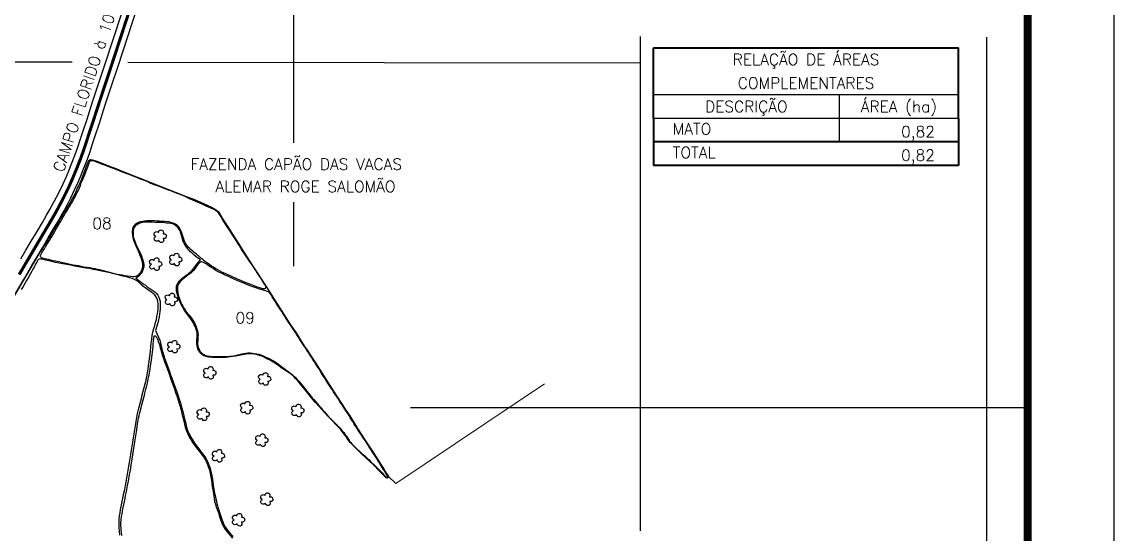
# Model space of a CAD drawing. Extents: x 750494 to 754694, y 7800303 to 7806243.
# Drawn here: x 752172 to 754694, y 7803708 to 7804890 of the extents above; entities that cross this region are included whole.
import ezdxf
from ezdxf.enums import TextEntityAlignment as Align

# ---------------------------------------------------------------- set-up
doc = ezdxf.new("R2010")
doc.units = 0
doc.header["$MEASUREMENT"] = 0
for name, pattern in [('CENTER2', [1.125, 0.75, -0.125, 0.125, -0.125]), ('CONTINUO', [0]), ('LIN0', [0])]:
    doc.linetypes.add(name, pattern=pattern)
doc.layers.add('0114000516', color=1, linetype='Continuous', lineweight=25)
doc.layers.add('TEXTO_DIVERSOS', color=7, linetype='Continuous', lineweight=5)
for name, color, linetype in [('0114000516007', 5, 'Continuous'), ('0114000516008', 5, 'Continuous'), ('0114000516009', 5, 'Continuous'), ('0114000516010', 5, 'Continuous'), ('MALHA', 8, 'Continuous'), ('MARGEM', 5, 'Continuous'), ('QUADRO_DE_AREAS_COMPLEMENTARES', 7, 'Continuous'), ('RODOVIA', 1, 'Continuous'), ('SIMBOLO ARVORE', 118, 'Continuous'), ('TEXTO CONFORNTANTES', 7, 'Continuous'), ('TEXTO_NUN_TAL', 7, 'Continuous')]:
    doc.layers.add(name, color=color, linetype=linetype)
doc.styles.add('Simplex', font='simplex.shx')

msp = doc.modelspace()

# ---------------------------------------------------------------- linework, layer by layer
at = {"layer": '0114000516'}
msp.add_lwpolyline([(751674.8, 7803443.7), (752211.8, 7804355), (752215.8, 7804361.2), (752218.4, 7804364.8), (752221.2, 7804369), (752224, 7804373.6), (752227, 7804378.3), (752230.1, 7804383.3), (752233.2, 7804388.4), (752236.3, 7804393.5), (752239.4, 7804398.8), (752242.6, 7804404.1), (752245.8, 7804409.4), (752249, 7804414.7), (752252.2, 7804420), (752255.2, 7804425.3), (752258.2, 7804430.3), (752261, 7804435.7), (752264, 7804440.8), (752267, 7804445.9), (752270.1, 7804451), (752273.4, 7804456.3), (752276.8, 7804461.6), (752280.1, 7804467.1), (752283.4, 7804472.7), (752286.5, 7804478.2), (752289.5, 7804483.8), (752292.4, 7804489.4), (752295.2, 7804495), (752297.9, 7804500.8), (752300.5, 7804506.7), (752302.9, 7804512), (752306, 7804518.4), (752308.8, 7804524.2), (752311.1, 7804530.3), (752313.2, 7804536.5), (752315.4, 7804542.6), (752319.5, 7804553.3), (752322.7, 7804561.8), (752325.2, 7804567.5), (752327.1, 7804570.4), (752329.5, 7804572.6), (752329.5, 7804572.6), (752330.8, 7804572.6), (752334.5, 7804571.5), (752342.5, 7804568.9), (752351, 7804566.2), (752368, 7804559.3), (752388.6, 7804551.3), (752407.5, 7804543.6), (752436.1, 7804532.1), (752452.5, 7804525.9), (752489.1, 7804511.5), (752528.3, 7804496), (752549.6, 7804488), (752570.1, 7804479.8), (752590.8, 7804471.1), (752609.6, 7804462.2), (752620.1, 7804456.5), (752625.4, 7804451.5), (752636.5, 7804432.9), (752648.8, 7804414.4), (752660.6, 7804396.3), (752672.3, 7804378.7), (752682.9, 7804360.7), (752705.1, 7804326.2), (752717.3, 7804307.7), (752743.6, 7804267.4), (752761.8, 7804238.2), (752772.2, 7804222.4), (752782.3, 7804206.2), (752793.6, 7804188.9), (752804.8, 7804172.1), (752814.6, 7804157.2), (752824.6, 7804141.2), (752830.5, 7804132.6), (752842, 7804114.8), (752851, 7804100.8), (752858.8, 7804088.7), (752878.7, 7804057.3), (752890, 7804039.9), (752918.4, 7803996.2), (752928.7, 7803980.7), (752946.7, 7803951.9), (752963.7, 7803925.4), (752982.3, 7803898), (752990.8, 7803884.9), (753000.6, 7803868.9), (753008.1, 7803857.1), (753010.6, 7803852.9), (753012.9, 7803849.1), (753017.7, 7803842.3), (753017.1, 7803838.1), (753014.6, 7803837.1), (753012.9, 7803837.9), (753004.9, 7803845.9), (753000.8, 7803849.9), (752997.6, 7803853.3), (752983.8, 7803867.8), (752966.7, 7803883.6), (752956, 7803893.4), (752942.2, 7803906.8), (752930.2, 7803918.4), (752926.8, 7803923.1), (752919.5, 7803934.4), (752916.2, 7803938.9), (752907.3, 7803950.3), (752877.3, 7803980.9), (752863.5, 7803996.7), (752849.9, 7804012), (752840.4, 7804022.3), (752834.8, 7804029.7), (752825.5, 7804040.9), (752811.8, 7804057.9), (752808, 7804062.3), (752803.9, 7804067.2), (752799.4, 7804071.5), (752794.2, 7804076.1), (752786.3, 7804081.5), (752780.5, 7804085.3), (752775.3, 7804088.6), (752769.9, 7804092.6), (752765, 7804096.3), (752758.4, 7804101), (752753.5, 7804104.2), (752748.4, 7804107.3), (752743.4, 7804109.9), (752738.9, 7804112), (752733.7, 7804114.8), (752728.3, 7804117.5), (752722.7, 7804119.8), (752717.2, 7804121.3), (752713.5, 7804122.3), (752702.7, 7804124.1), (752689.9, 7804123.4), (752665.2, 7804118.6), (752653.7, 7804116.8), (752642.6, 7804115.6), (752631.9, 7804115), (752622, 7804115.3), (752612, 7804115.5), (752603.2, 7804116.3), (752598.9, 7804117.1), (752594.6, 7804118.5), (752594.6, 7804118.5), (752592, 7804119.5), (752588.7, 7804121.4), (752586.5, 7804123.3), (752584.5, 7804125.3), (752582.2, 7804128), (752580.2, 7804131.4), (752578.4, 7804135.4), (752577.2, 7804139.2), (752576.3, 7804142.7), (752575.8, 7804146.5), (752575.7, 7804150), (752575.7, 7804153.7), (752575.9, 7804157.2), (752576.2, 7804161.2), (752576.6, 7804165), (752576.7, 7804168.4), (752576.5, 7804171.4), (752575.4, 7804176.6), (752574.4, 7804180.3), (752573.2, 7804183.7), (752571.7, 7804187.4), (752569.9, 7804190.9), (752567.1, 7804196.7), (752567.1, 7804196.7), (752563.6, 7804202.2), (752557.6, 7804211.2), (752547.2, 7804223.9), (752538.9, 7804239.1), (752533.1, 7804252.7), (752530.1, 7804263.1), (752529.1, 7804268.5), (752528.7, 7804272.9), (752528.7, 7804272.9), (752528.7, 7804276.7), (752529.1, 7804280.2), (752530.3, 7804283.8), (752531.7, 7804286.4), (752533.1, 7804289), (752535.2, 7804291.7), (752537.4, 7804294.2), (752540.4, 7804296.8), (752544.1, 7804299.8), (752544.1, 7804299.8), (752550.1, 7804304.8), (752555.6, 7804308.9), (752561.6, 7804313.9), (752565.8, 7804318.1), (752569.6, 7804322.1), (752575.6, 7804330.6), (752584.5, 7804340.7), (752574.2, 7804347.8), (752569.2, 7804351.8), (752563.9, 7804356.8), (752561.1, 7804359.6), (752550, 7804371.9), (752543.9, 7804383.2), (752540.2, 7804397), (752538.3, 7804404.7), (752536.9, 7804407.9), (752534.7, 7804412), (752532.4, 7804414.4), (752530, 7804417.2), (752527.5, 7804419.6), (752525.1, 7804421.5), (752521.9, 7804423.2), (752520.2, 7804423.6), (752514.8, 7804424.6), (752505.9, 7804425.7), (752500.7, 7804426.2), (752495.4, 7804426.8), (752490, 7804427), (752484.3, 7804427.1), (752478.5, 7804427.4), (752472.5, 7804427.7), (752466.6, 7804427.9), (752460.9, 7804428), (752455.5, 7804427.6), (752450.7, 7804426.9), (752446.5, 7804425.9), (752442.7, 7804424.6), (752439.2, 7804423), (752436, 7804420.9), (752433.3, 7804418.5), (752431.1, 7804415.5), (752429.8, 7804412.1), (752429, 7804408.2), (752428.9, 7804403.7), (752429, 7804394.1), (752434, 7804380.1), (752435.2, 7804376.9), (752436.9, 7804371.6), (752443.5, 7804360.3), (752447.8, 7804349.8), (752449.6, 7804344.8), (752451.2, 7804339.8), (752452.6, 7804334.7), (752453.3, 7804329.5), (752453.3, 7804324.4), (752449.1, 7804311), (752440.9, 7804302.6), (752434.6, 7804298.3), (752444.1, 7804291.3), (752451.6, 7804285.9), (752457.2, 7804282.1), (752461.4, 7804278.9), (752465.7, 7804275.9), (752469.8, 7804272.9), (752474, 7804270.1), (752478.4, 7804267), (752482.4, 7804263.2), (752485.6, 7804259), (752487.9, 7804254.7), (752489.7, 7804250.1), (752490.7, 7804245.3), (752491.2, 7804240.9), (752491.4, 7804236.7), (752491.4, 7804232.2), (752491.1, 7804227.2), (752490.6, 7804221.6), (752489.7, 7804215.6), (752488.6, 7804209.2), (752487.2, 7804202.5), (752485.5, 7804195.4), (752479.9, 7804178), (752490.6, 7804155.2), (752492.6, 7804145.8), (752494.2, 7804138.6), (752495.9, 7804131.5), (752498.6, 7804122.7), (752501.3, 7804114.2), (752504.8, 7804104.4), (752508.8, 7804094.1), (752512.5, 7804083.4), (752515.3, 7804075.5), (752518.1, 7804067.6), (752521.1, 7804059.7), (752525.3, 7804048.4), (752528.8, 7804038.3), (752532.7, 7804026.9), (752535.1, 7804019.1), (752537.9, 7804011), (752541.3, 7803999), (752544.4, 7803988), (752545.8, 7803980.8), (752547.4, 7803973.7), (752549.3, 7803966.1), (752551.2, 7803958.8), (752552.9, 7803952), (752555.2, 7803945.4), (752558, 7803939.1), (752561.5, 7803932.6), (752564.8, 7803927), (752570.3, 7803918.2), (752578, 7803907.6), (752584, 7803899.7), (752590.5, 7803891.5), (752592.4, 7803889.1), (752594.1, 7803886.9), (752595.7, 7803884.6), (752597.2, 7803882), (752598.8, 7803878.9), (752600.4, 7803875.8), (752601.8, 7803872.7), (752603, 7803869.6), (752604.2, 7803866.4), (752605.5, 7803862.9), (752606.7, 7803858.9), (752608.8, 7803850.4), (752610.3, 7803842.7), (752611.8, 7803834.7), (752613.8, 7803820.9), (752615.9, 7803806.8), (752618, 7803797), (752619.7, 7803789.9), (752621, 7803784), (752622.2, 7803779.1), (752623.4, 7803773.2), (752624.4, 7803770), (752626.5, 7803763.4), (752628.6, 7803756.6), (752630.8, 7803749.7), (752633.1, 7803742.7), (752635.4, 7803736.3), (752638.4, 7803729.4), (752640.5, 7803725.5), (752646.3, 7803717.6), (752652.7, 7803709.9), (752659.4, 7803702.5)], dxfattribs=at)
at = {"layer": '0114000516007'}
msp.add_lwpolyline([(752402.5, 7803704.7), (752401.1, 7803718), (752400.5, 7803730.9), (752401.3, 7803742.9), (752402.1, 7803748.8), (752403.1, 7803754.6), (752405.2, 7803766.1), (752407.4, 7803776.7), (752409.4, 7803786.8), (752411.3, 7803797.1), (752413.2, 7803806.8), (752414, 7803811.2), (752415.7, 7803820.2), (752417.7, 7803830.2), (752420.4, 7803845.3), (752422.2, 7803854.8), (752424.4, 7803867.7), (752425.5, 7803876.5), (752427.6, 7803890.7), (752429.3, 7803900.9), (752431, 7803911.4), (752432.6, 7803920.7), (752434.8, 7803934.6), (752436.1, 7803943.8), (752436.8, 7803948.4), (752438.1, 7803957), (752438.7, 7803961.5), (752440.4, 7803971), (752441.3, 7803975.9), (752442.4, 7803980.9), (752443.7, 7803985.9), (752446.4, 7803996.1), (752448.7, 7804006), (752450.9, 7804015.2), (752454.5, 7804028.7), (752455.8, 7804033.4), (752458.3, 7804042.7), (752459.4, 7804047.1), (752461.5, 7804056.1), (752462.6, 7804060.8), (752464.4, 7804070), (752465.3, 7804074.7), (752466.9, 7804083.8), (752467.6, 7804088.3), (752468.8, 7804096.7), (752470, 7804104.9), (752470.7, 7804109), (752471.9, 7804116.9), (752472.4, 7804120.7), (752473.5, 7804128.5), (752474.6, 7804140), (752475.1, 7804147), (752475.6, 7804153.3), (752475.9, 7804156.1), (752476.2, 7804158.6), (752476.6, 7804160.9), (752476.9, 7804162.9), (752477.1, 7804163.8), (752477.5, 7804165.2), (752478.2, 7804165.5), (752478.5, 7804165.6), (752479.6, 7804165.4), (752481, 7804164.8), (752482.2, 7804163.3), (752483.1, 7804161.5), (752484.2, 7804159), (752485.4, 7804156.1), (752486.7, 7804152.8), (752489.2, 7804145.4), (752491.3, 7804137.7), (752492.3, 7804133.7), (752494.6, 7804125.8), (752495.8, 7804121.7), (752498.8, 7804113), (752501.8, 7804104.4), (752504.8, 7804096.5), (752507.9, 7804088.5), (752510.7, 7804079.9), (752514.9, 7804068.2), (752518, 7804059.7), (752521, 7804051.3), (752523.8, 7804043.2), (752526.8, 7804035.2), (752529.4, 7804027.4), (752531.6, 7804019.7), (752534.4, 7804011.9), (752535.9, 7804007.4), (752537.1, 7804002.8), (752539.4, 7803993.9), (752541.3, 7803985.6), (752543.4, 7803977.9), (752545.4, 7803969.5), (752547.4, 7803961.7), (752548.3, 7803957.9), (752550.3, 7803950.3), (752551.7, 7803946.5), (752553.2, 7803942.8), (752554.6, 7803939.4), (752556.2, 7803935.9), (752558.2, 7803932.5), (752560.3, 7803928.9), (752562.3, 7803925.4), (752564.4, 7803922), (752566.6, 7803918.8), (752572.9, 7803909.9), (752575, 7803906.8), (752577.1, 7803904), (752579.2, 7803901.5), (752583.5, 7803896.3), (752588, 7803890.5), (752592.4, 7803884.3), (752594.8, 7803880.4), (752597, 7803876.2), (752598.8, 7803872.4), (752600.3, 7803868.9), (752601.5, 7803865.4), (752602.8, 7803861.9), (752603.9, 7803858.3), (752604.9, 7803854.9), (752605.8, 7803851.5), (752606.6, 7803848), (752607.3, 7803844.3), (752609.4, 7803832.8), (752610.5, 7803825), (752611.4, 7803817.7), (752612.4, 7803810.3), (752614, 7803800.7), (752615.7, 7803791.1), (752616.9, 7803784.2), (752618.5, 7803777.4), (752620.7, 7803770.4), (752623.4, 7803763.5), (752625.7, 7803756.9), (752626.7, 7803754), (752627.6, 7803751.4), (752628.3, 7803749), (752629.1, 7803746.3), (752631.4, 7803739.3), (752634.1, 7803731.8), (752635.7, 7803728.1), (752637.7, 7803724.6), (752639.8, 7803721.3), (752642, 7803718.2), (752649.6, 7803709), (752658.4, 7803699.1)], dxfattribs=at)
at = {"layer": '0114000516008'}
msp.add_lwpolyline([(752582.6, 7804347.4), (752580.3, 7804349.2), (752578, 7804351.1), (752575.4, 7804353.1), (752572.6, 7804355.4), (752569.5, 7804358), (752566.2, 7804360.7), (752562.7, 7804363.6), (752559.2, 7804366.9), (752556, 7804370.3), (752553.1, 7804374), (752550.5, 7804377.8), (752548.2, 7804381.9), (752546.5, 7804386.2), (752544.9, 7804390.7), (752543.4, 7804395.4), (752541.8, 7804400.3), (752540.1, 7804405.2), (752538.1, 7804409.9), (752535.6, 7804414.4), (752532.7, 7804418.3), (752529.2, 7804421.5), (752525.2, 7804423.9), (752520.8, 7804425.8), (752516, 7804427.2), (752511, 7804428.2), (752505.9, 7804428.8), (752500.7, 7804429.2), (752495.3, 7804429.5), (752489.6, 7804429.9), (752483.8, 7804430.2), (752478, 7804430.5), (752472.2, 7804430.7), (752466.3, 7804430.7), (752460.6, 7804430.7), (752455.2, 7804430.4), (752450.1, 7804429.7), (752445.3, 7804428.6), (752440.8, 7804427), (752436.8, 7804424.9), (752433.2, 7804422.3), (752430.3, 7804419.2), (752428.2, 7804415.7), (752426.9, 7804411.8), (752426.3, 7804407.4), (752426.3, 7804402.8), (752426.9, 7804397.7), (752427.9, 7804392.6), (752429.4, 7804387.3), (752431.3, 7804382), (752433.4, 7804376.8), (752435.5, 7804371.6), (752437.8, 7804366.6), (752440, 7804361.5), (752442.3, 7804356.2), (752444.4, 7804351), (752446.1, 7804346), (752447.6, 7804341.7), (752448.7, 7804337.9), (752449.4, 7804334.4), (752449.9, 7804331.1), (752450.1, 7804328), (752450, 7804325), (752449.6, 7804322), (752448.9, 7804319.1), (752448, 7804316.3), (752446.7, 7804313.7), (752445.3, 7804311.4), (752443.6, 7804309), (752441.7, 7804306.7), (752439.4, 7804304.8), (752436.8, 7804303.2), (752433.9, 7804302.2), (752430.7, 7804301.7), (752426.8, 7804301.8), (752421.6, 7804302.3), (752415.7, 7804303.2), (752409.8, 7804304.2), (752403.9, 7804305.2), (752397.8, 7804306.1), (752391.5, 7804307.3), (752385.5, 7804308.6), (752380.1, 7804310.1), (752374.7, 7804311.6), (752369, 7804313.2), (752362.9, 7804314.8), (752357, 7804316.3), (752351.6, 7804317.6), (752346.6, 7804318.9), (752341.2, 7804320), (752335.2, 7804321.2), (752328.5, 7804322.2), (752321.7, 7804323.2), (752315.1, 7804324.2), (752308.7, 7804325.5), (752302.3, 7804326.7), (752296.1, 7804327.7), (752289.9, 7804328.8), (752283.6, 7804330.2), (752277, 7804331.5), (752270.2, 7804333), (752263.3, 7804334.4), (752256.6, 7804335.9), (752250, 7804337.5), (752243.8, 7804338.8), (752238.4, 7804340.1), (752233.5, 7804341.3), (752229.2, 7804342.1), (752225.8, 7804342.8), (752222.5, 7804343.6), (752219.5, 7804344.4), (752217, 7804345.4), (752215.5, 7804346.8), (752214.7, 7804348.3), (752214.5, 7804349.8), (752214.8, 7804351.3), (752215.4, 7804352.8), (752216.1, 7804354.3), (752217, 7804355.7), (752217.9, 7804357.3), (752219.3, 7804359.4), (752221.1, 7804362.4), (752223.6, 7804366.5), (752226.3, 7804371.1), (752229.3, 7804375.9), (752232.2, 7804380.8), (752235.2, 7804385.7), (752238.3, 7804390.7), (752241.4, 7804395.7), (752244.5, 7804400.9), (752247.5, 7804406.1), (752250.4, 7804411.2), (752253.2, 7804416), (752256, 7804420.7), (752258.6, 7804425.1), (752261.3, 7804429.5), (752263.9, 7804433.8), (752266.6, 7804438.3), (752269.2, 7804442.9), (752271.9, 7804447.4), (752274.7, 7804452.1), (752277.6, 7804456.9), (752280.5, 7804461.7), (752283.4, 7804466.5), (752286.3, 7804471.6), (752289.2, 7804476.6), (752292, 7804481.7), (752294.6, 7804486.6), (752297.2, 7804491.5), (752299.7, 7804496.6), (752302.1, 7804501.9), (752304.5, 7804507.3), (752306.8, 7804512.7), (752309, 7804518.2), (752311.3, 7804523.5), (752313.4, 7804528.8), (752315.5, 7804534.1), (752317.7, 7804539.2), (752319.6, 7804543.9), (752321.2, 7804548.1), (752322.7, 7804551.9), (752324.1, 7804555.8), (752325.7, 7804559.9), (752327, 7804563.8), (752328.2, 7804566.7), (752329.2, 7804568.4), (752330.4, 7804569.4), (752331.7, 7804570), (752333.1, 7804570.3), (752334.4, 7804570.1), (752336.2, 7804569.8), (752338.2, 7804569.1), (752340.4, 7804568.3), (752343.6, 7804567.1), (752347.6, 7804565.6), (752352.1, 7804563.8), (752357.1, 7804561.9), (752362.5, 7804559.9), (752368.1, 7804557.8), (752374.1, 7804555.5), (752380.1, 7804553), (752386.4, 7804550.6), (752392.8, 7804548.2), (752399.1, 7804545.8), (752405.4, 7804543.4), (752411.9, 7804541), (752418.6, 7804538.5), (752425.5, 7804535.8), (752432.5, 7804533.1), (752439.5, 7804530.2), (752446.7, 7804527.3), (752454, 7804524.3), (752461.5, 7804521.3), (752469.1, 7804518.1), (752476.8, 7804515), (752484.5, 7804512.1), (752492.2, 7804509.2), (752499.9, 7804506.5), (752507.4, 7804503.5), (752514.9, 7804500.6), (752522.2, 7804497.6), (752529.4, 7804494.8), (752536.6, 7804492.1), (752543.9, 7804489.2), (752551.2, 7804486), (752558.4, 7804482.7), (752565.6, 7804479.5), (752572.5, 7804476.5), (752579.3, 7804473.5), (752585.8, 7804470.7), (752592.1, 7804467.9), (752598.3, 7804465), (752604.2, 7804462.4), (752609.1, 7804460.2), (752613, 7804458.5), (752616.4, 7804456.7), (752619.2, 7804454.8), (752621.7, 7804452.8), (752623.9, 7804450.7), (752626.1, 7804447.9), (752628.2, 7804444.6), (752630.8, 7804440.1), (752633.9, 7804434.9), (752637.5, 7804429.2), (752641.4, 7804423.3), (752645.3, 7804417.3), (752649.3, 7804411), (752653.4, 7804404.6), (752657.6, 7804398.3), (752661.8, 7804392), (752665.9, 7804385.7), (752669.7, 7804379.7), (752673.1, 7804374), (752676.4, 7804368.4), (752680, 7804362.6), (752684, 7804356.4), (752688, 7804350.3), (752691.9, 7804344.6), (752696, 7804338.7), (752700.2, 7804332.7), (752704.2, 7804326.7), (752708, 7804321), (752711.6, 7804315.6), (752715, 7804310.5), (752718.4, 7804305.2), (752721.8, 7804300), (752724.7, 7804295.7), (752726.9, 7804292.2), (752729, 7804288.6), (752731.3, 7804285.1), (752733.2, 7804282.1), (752734.3, 7804279.9), (752734.7, 7804277.9), (752734.4, 7804276.3), (752733.7, 7804275.1), (752732.3, 7804274.2), (752731, 7804273.8), (752729.6, 7804273.8), (752727.8, 7804274.2), (752725.8, 7804274.8), (752723.2, 7804275.6), (752719, 7804277), (752713.7, 7804278.8), (752708, 7804280.9), (752702, 7804283.1), (752695.7, 7804285.5), (752689.6, 7804288), (752683.4, 7804290.5), (752677.3, 7804293.1), (752671.2, 7804295.8), (752665.2, 7804298.4), (752659.2, 7804301.1), (752653.2, 7804303.8), (752647.1, 7804306.5), (752641.1, 7804309.2), (752635.3, 7804312), (752629.6, 7804315), (752624.1, 7804317.9), (752619, 7804320.7), (752614.3, 7804323.6), (752609.6, 7804326.6), (752605, 7804329.9), (752600.3, 7804333.2), (752596.1, 7804336.3), (752592.7, 7804338.8), (752590, 7804340.8), (752587.6, 7804342.9), (752585.6, 7804344.7), (752584.6, 7804345.8), (752584.4, 7804346.1), (752584.1, 7804346.4)], close=True, dxfattribs=at)
at = {"layer": '0114000516009'}
msp.add_lwpolyline([(753014.5, 7803838.9), (753016.4, 7803839.3), (753016.6, 7803840.1), (753016.5, 7803841.3), (753016.1, 7803842.8), (753015.2, 7803844.5), (753013.6, 7803846.6), (753011.5, 7803849.4), (753009.7, 7803852.3), (753007.9, 7803855.2), (753006, 7803858.2), (753003.9, 7803861.5), (753001.7, 7803864.9), (752999.6, 7803868.4), (752997.6, 7803871.7), (752995.7, 7803874.8), (752993.8, 7803877.9), (752991.8, 7803881.1), (752989.7, 7803884.5), (752987.6, 7803887.9), (752985.3, 7803891.5), (752982.9, 7803895.2), (752980.6, 7803898.8), (752978.2, 7803902.4), (752975.9, 7803905.9), (752973.7, 7803909.3), (752971.6, 7803912.5), (752969.5, 7803915.7), (752967.3, 7803919.2), (752964.9, 7803923), (752962.5, 7803926.8), (752960.1, 7803930.6), (752957.6, 7803934.2), (752955.1, 7803937.6), (752952.8, 7803940.9), (752950.3, 7803944.3), (752948, 7803948), (752945.7, 7803951.6), (752943.3, 7803955.3), (752940.8, 7803959.2), (752938.2, 7803963.4), (752935.6, 7803967.8), (752932.9, 7803972.2), (752930.1, 7803976.7), (752927.2, 7803981.4), (752924.1, 7803986.1), (752921, 7803990.9), (752917.7, 7803995.8), (752914.4, 7804000.9), (752911, 7804006.1), (752907.7, 7804011.3), (752904.4, 7804016.4), (752901.2, 7804021.5), (752898, 7804026.5), (752894.7, 7804031.5), (752891.4, 7804036.5), (752888, 7804041.4), (752884.7, 7804046.3), (752881.4, 7804051.4), (752878, 7804056.7), (752874.6, 7804062.2), (752871, 7804067.8), (752867.4, 7804073.4), (752863.9, 7804079), (752860.4, 7804084.6), (752857.1, 7804089.9), (752853.9, 7804095.2), (752850.6, 7804100.3), (752847.3, 7804105.6), (752843.9, 7804111.1), (752840.4, 7804116.4), (752836.8, 7804121.7), (752833.3, 7804127.2), (752829.8, 7804132.5), (752826.3, 7804137.9), (752822.8, 7804143.1), (752819.6, 7804148), (752816.6, 7804152.7), (752813.5, 7804157.4), (752810.2, 7804162.4), (752806.9, 7804167.6), (752803.6, 7804172.9), (752800.2, 7804177.9), (752797.1, 7804182.7), (752794.1, 7804187.4), (752790.9, 7804192), (752787.7, 7804196.8), (752784.6, 7804201.6), (752781.3, 7804206.5), (752778.2, 7804211.4), (752775.1, 7804216.4), (752771.9, 7804221.5), (752768.5, 7804226.7), (752765.2, 7804231.7), (752762.1, 7804236.4), (752759.1, 7804241.1), (752755.9, 7804246.1), (752752.8, 7804251.2), (752749.7, 7804255.9), (752747, 7804260), (752744.8, 7804263.2), (752742.7, 7804265.5), (752740.5, 7804267), (752738.1, 7804268.1), (752735.1, 7804269.2), (752731.2, 7804270.3), (752726.5, 7804271.7), (752720.6, 7804273.4), (752714, 7804275.5), (752707.1, 7804277.8), (752700.1, 7804280.5), (752692.9, 7804283.3), (752685.5, 7804286.4), (752678.1, 7804289.5), (752670.7, 7804292.6), (752663.5, 7804295.7), (752656.3, 7804298.7), (752648.8, 7804302.1), (752641.3, 7804305.5), (752634, 7804309.1), (752626.9, 7804312.8), (752619.9, 7804316.6), (752613.1, 7804320.6), (752606.7, 7804324.6), (752601.2, 7804328.4), (752596.9, 7804331.3), (752593.7, 7804333.3), (752591.2, 7804334.8), (752589.1, 7804335.6), (752587.1, 7804336.1), (752585, 7804336), (752583.7, 7804334.9), (752582, 7804333.8), (752580.1, 7804332.3), (752578, 7804330.1), (752575.9, 7804327.2), (752573.7, 7804323.8), (752571.3, 7804320.2), (752568.4, 7804316.6), (752565, 7804313.4), (752561.5, 7804310.4), (752558, 7804307.6), (752554.4, 7804304.7), (752550.5, 7804301.7), (752546.5, 7804298.6), (752542.7, 7804295.5), (752539.3, 7804292.5), (752536.3, 7804289.4), (752534, 7804286.2), (752532.4, 7804283.2), (752531.4, 7804280.2), (752530.8, 7804277), (752530.7, 7804273.6), (752531, 7804270.3), (752531.5, 7804267.1), (752532.1, 7804264), (752532.6, 7804261), (752533.3, 7804257.9), (752534.2, 7804254.5), (752535.4, 7804250.8), (752537.1, 7804246.8), (752539.1, 7804242.5), (752541.2, 7804238.1), (752543.4, 7804233.7), (752545.8, 7804229.4), (752548.5, 7804225.2), (752551.4, 7804221.2), (752554.5, 7804217.4), (752557.6, 7804213.7), (752560.5, 7804209.9), (752563.4, 7804206), (752566.2, 7804202), (752568.7, 7804198.1), (752570.3, 7804195.2), (752571.6, 7804192.8), (752572.9, 7804190), (752574.1, 7804186.7), (752575.3, 7804183.4), (752576.5, 7804180.3), (752577.4, 7804177.1), (752578, 7804173.9), (752578.4, 7804170.6), (752578.5, 7804167.3), (752578.4, 7804163.8), (752578.1, 7804160.2), (752577.8, 7804156.7), (752577.7, 7804153.2), (752577.6, 7804149.7), (752577.6, 7804146.1), (752578, 7804142.6), (752578.9, 7804139.4), (752580.1, 7804136.2), (752581.7, 7804132.8), (752583.7, 7804129.7), (752585.8, 7804127.1), (752588.1, 7804124.8), (752590.7, 7804122.9), (752593.6, 7804121.4), (752596.6, 7804120.3), (752599.4, 7804119.5), (752602.5, 7804118.8), (752605.8, 7804118.3), (752609.4, 7804118), (752613.5, 7804117.8), (752618.3, 7804117.8), (752623.9, 7804117.7), (752629.8, 7804117.7), (752635.2, 7804117.8), (752639.9, 7804117.7), (752644.1, 7804117.9), (752648, 7804118.1), (752651.8, 7804118.5), (752656, 7804119), (752660.5, 7804119.7), (752665.3, 7804120.5), (752670.2, 7804121.5), (752675.2, 7804122.7), (752680, 7804123.9), (752684.6, 7804124.9), (752689, 7804125.6), (752693.7, 7804126), (752698.8, 7804126), (752703.9, 7804125.7), (752709.1, 7804125.1), (752714, 7804124.3), (752718.9, 7804123.1), (752723.7, 7804121.5), (752728.7, 7804119.6), (752733.9, 7804117.4), (752739.1, 7804115.1), (752744.3, 7804112.5), (752749.4, 7804109.7), (752754.2, 7804106.8), (752758.8, 7804103.8), (752763.3, 7804100.6), (752767.8, 7804097.3), (752772.1, 7804093.9), (752776.4, 7804090.6), (752780.9, 7804087.3), (752785.5, 7804083.9), (752790.1, 7804080.5), (752794.8, 7804076.9), (752799.3, 7804073.2), (752803.6, 7804069.1), (752807.7, 7804064.9), (752811.5, 7804060.6), (752814.8, 7804056.3), (752818, 7804052.4), (752821.2, 7804048.7), (752824.3, 7804045.1), (752827.1, 7804041.3), (752830.1, 7804037.6), (752833.1, 7804033.9), (752835.8, 7804030.3), (752838.8, 7804026.6), (752842.3, 7804022.5), (752846.1, 7804018.3), (752849.9, 7804013.7), (752853.8, 7804009.2), (752857.8, 7804004.6), (752862.1, 7804000), (752866.2, 7803995.2), (752870.4, 7803990.4), (752874.4, 7803985.7), (752878.3, 7803981.2), (752881.9, 7803977.3), (752885.4, 7803973.8), (752888.9, 7803970.3), (752892.1, 7803967.1), (752895.2, 7803963.9), (752898.2, 7803960.9), (752901.1, 7803957.9), (752904.2, 7803954.9), (752906.7, 7803952.2), (752908.8, 7803949.8), (752910.9, 7803947.4), (752912.9, 7803945), (752915.1, 7803942.2), (752917.2, 7803939.5), (752919.3, 7803936.6), (752921.2, 7803933.8), (752923.3, 7803930.9), (752925.3, 7803927.9), (752927.2, 7803924.9), (752929.1, 7803922.1), (752931, 7803919.3), (752933.4, 7803916.5), (752936, 7803914), (752938.8, 7803911.4), (752941.7, 7803908.6), (752944.8, 7803905.8), (752947.7, 7803902.9), (752950.6, 7803900), (752953.8, 7803897.1), (752957, 7803894.1), (752960.2, 7803891.3), (752963.4, 7803888.4), (752966.8, 7803885.4), (752970.1, 7803882.3), (752973.3, 7803879.2), (752976.7, 7803876), (752980.2, 7803872.7), (752983.8, 7803869.4), (752987.3, 7803865.9), (752990.8, 7803862.5), (752994.1, 7803859.1), (752997.2, 7803855.9), (753000.3, 7803852.6), (753003.4, 7803849.2), (753006.6, 7803846), (753009.7, 7803842.9), (753012.1, 7803840.8), (753013.6, 7803839.6)], close=True, dxfattribs=at)
at = {"layer": '0114000516010', "flags": 128}
msp.add_lwpolyline([(752398, 7803705.7), (752397.2, 7803714.6), (752396.6, 7803722.4), (752396.2, 7803729.6), (752396.1, 7803736.5), (752396.5, 7803743.2), (752397.3, 7803750.1), (752398.5, 7803757.2), (752399.8, 7803764.6), (752401.2, 7803772.1), (752402.7, 7803779.7), (752404.3, 7803787.1), (752405.9, 7803794.7), (752407.5, 7803802.9), (752409.1, 7803811.4), (752410.8, 7803820), (752412.4, 7803828.6), (752414.1, 7803837.4), (752415.7, 7803846.4), (752417.2, 7803855.5), (752418.7, 7803864.6), (752420.2, 7803873.7), (752421.7, 7803882.8), (752423.1, 7803892.1), (752424.5, 7803901.5), (752426.1, 7803910.9), (752427.6, 7803920.4), (752429.2, 7803929.9), (752430.7, 7803939.3), (752432.3, 7803948.8), (752433.8, 7803958.3), (752435.4, 7803967.8), (752437.2, 7803977.1), (752439, 7803986.5), (752441.1, 7803995.6), (752443.3, 7804004.4), (752445.6, 7804012.9), (752447.7, 7804021.3), (752449.7, 7804029.7), (752451.9, 7804038.1), (752454.2, 7804046.5), (752456.5, 7804054.9), (752458.5, 7804063.2), (752460.2, 7804071.7), (752461.7, 7804080), (752463.2, 7804088.4), (752464.5, 7804096.9), (752465.7, 7804105.4), (752466.7, 7804114), (752467.7, 7804122.6), (752468.7, 7804131.3), (752469.6, 7804140), (752470.6, 7804148.8), (752471.6, 7804157.7), (752472.9, 7804166.2), (752474.5, 7804174.4), (752476.5, 7804182.2), (752478.6, 7804189.6), (752480.6, 7804196.7), (752482.3, 7804203.6), (752483.7, 7804210.2), (752484.8, 7804216.4), (752485.6, 7804222.3), (752486.1, 7804227.6), (752486.4, 7804232.4), (752486.4, 7804236.6), (752486.2, 7804240.5), (752485.7, 7804244.5), (752484.9, 7804248.7), (752483.4, 7804252.6), (752481.4, 7804256.3), (752478.7, 7804259.9), (752475.2, 7804263.2), (752471.2, 7804266), (752466.9, 7804268.8), (752462.7, 7804271.8), (752458.4, 7804274.9), (752454.1, 7804278.2), (752449.8, 7804281.8), (752445.7, 7804285.5), (752441.7, 7804289.3), (752437.1, 7804292.7), (752431.7, 7804295.5), (752426.3, 7804297.6), (752421, 7804299.3), (752415.8, 7804300.8), (752410.4, 7804302.1), (752404.8, 7804303.4), (752399.1, 7804304.8), (752393.2, 7804306.1), (752387.1, 7804307.6), (752381.1, 7804309.1), (752374.8, 7804310.6), (752367.9, 7804312.4), (752360.4, 7804314), (752352.8, 7804315.6), (752345.2, 7804317.3), (752337, 7804318.9), (752328.3, 7804320.6), (752319.5, 7804322), (752311, 7804323.4), (752302.3, 7804324.9), (752293.3, 7804326.6), (752284.3, 7804328.4), (752275.4, 7804330.1), (752266.5, 7804331.6), (752257.8, 7804333.2), (752249.2, 7804334.9), (752241.1, 7804336.7), (752233.5, 7804338.6), (752227.2, 7804340.3), (752222.6, 7804341.5), (752219.1, 7804342.4), (752216.2, 7804342.8), (752213.8, 7804342.9), (752211.8, 7804342.4), (752210.3, 7804341.7), (752209.1, 7804340.6), (752208.1, 7804339.4), (752207.4, 7804338.3), (752207, 7804337.6), (752206.9, 7804337.5), (752207, 7804337.5), (752205.9, 7804335.4), (752204.3, 7804332.7), (752202.2, 7804328.9), (752199.8, 7804324.1), (752197, 7804319.1), (752193.8, 7804313.2), (752190.1, 7804306.4), (752186.3, 7804299.6), (752182.6, 7804293), (752178.6, 7804286.2), (752174.5, 7804279.4), (752170.4, 7804272.6)], dxfattribs=at)
at = {"layer": 'MALHA', "linetype": 'ByBlock'}
for p, q in [((752800, 7804611.1), (752800, 7806042.5)), ((753600, 7803716), (753600, 7804856.2)), ((754400, 7800971.3), (754400, 7804854.2)), ((750694, 7804800), (752287.9, 7804797.3)), ((752416.2, 7804797.1), (753600, 7804795.3)), ((752800, 7804326.4), (752800, 7804473.6)), ((753069.1, 7804000), (754494, 7804000))]:
    msp.add_line(p, q, dxfattribs=at)
at = {"layer": 'MARGEM', "color": 174, "linetype": 'LIN0', "flags": 128}
msp.add_lwpolyline([(754694, 7800302.5), (754694, 7806242.5), (750494, 7806242.5), (750494, 7800302.5)], close=True, dxfattribs=at)
at = {"layer": 'MARGEM', "color": 174, "linetype": 'LIN0', "const_width": 18.2, "flags": 128}
msp.add_lwpolyline([(754494, 7800971.3), (754494, 7806042.5), (750694, 7806042.5), (750694, 7800971.3)], close=True, dxfattribs=at)
at = {"layer": 'QUADRO_DE_AREAS_COMPLEMENTARES', "color": 174, "linetype": 'ByBlock', "lineweight": 40}
for p, q in [((753630.2, 7804667.3), (753630.2, 7804830.1)), ((753630.2, 7804830.1), (754334.7, 7804830.1)), ((754334.7, 7804667.3), (754334.7, 7804830.1)), ((753630.2, 7804667.3), (753630.2, 7804558.7)), ((754334.7, 7804667.3), (754334.7, 7804558.7)), ((754334.7, 7804613), (753630.2, 7804613)), ((754334.7, 7804558.7), (753630.2, 7804558.7))]:
    msp.add_line(p, q, dxfattribs=at)
at = {"layer": 'QUADRO_DE_AREAS_COMPLEMENTARES', "linetype": 'Continuous'}
for p, q in [((754334.7, 7804721.5), (753630.2, 7804721.5)), ((754059.1, 7804721.5), (754059.1, 7804613)), ((754334.7, 7804667.3), (753630.2, 7804667.3))]:
    msp.add_line(p, q, dxfattribs=at)
at = {"layer": 'RODOVIA', "linetype": 'CONTINUO'}
for points in [[(752156.2, 7804261.6), (752178.4, 7804299.3), (752195.1, 7804327.8), (752206.8, 7804347.6), (752219.3, 7804368.7), (752232.8, 7804391.4), (752244.9, 7804412.1), (752254.6, 7804428.5), (752262.6, 7804442.3), (752269, 7804454), (752278.3, 7804471.6), (752284.4, 7804483.8), (752293.5, 7804502.2), (752302.1, 7804521.6), (752309.1, 7804538.3), (752312.7, 7804547), (752322.9, 7804573.2), (752329.2, 7804591), (752334.8, 7804608.2), (752340.9, 7804626.9), (752350.7, 7804656.4), (752364.3, 7804698.2), (752379.5, 7804744.3), (752394, 7804788), (752482.9, 7805059.8)], [(752169.3, 7804343), (752181, 7804362.9), (752193.5, 7804384), (752206.9, 7804406.6), (752219.1, 7804427.4), (752228.7, 7804443.6), (752236.5, 7804457), (752242.6, 7804468.2), (752251.7, 7804485.3), (752257.5, 7804497.1), (752266.3, 7804514.9), (752274.5, 7804533.5), (752281.4, 7804549.9), (752284.9, 7804558.2), (752294.8, 7804583.6), (752300.8, 7804600.7), (752306.3, 7804617.5), (752312.4, 7804636.3), (752322.2, 7804665.7), (752335.8, 7804707.5), (752351, 7804753.7), (752365.5, 7804797.4), (752453.1, 7805064.9)]]:
    msp.add_lwpolyline(points, dxfattribs=at)
at = {"layer": 'RODOVIA', "linetype": 'CENTER2', "ltscale": 50, "const_width": 7}
msp.add_lwpolyline([(752165.5, 7804306.9), (752182.2, 7804335.4), (752193.9, 7804355.2), (752206.4, 7804376.3), (752219.8, 7804399), (752232, 7804419.7), (752241.7, 7804436), (752249.6, 7804449.6), (752255.8, 7804461.1), (752265, 7804478.5), (752271, 7804490.4), (752279.9, 7804508.6), (752288.3, 7804527.5), (752295.2, 7804544.1), (752298.8, 7804552.6), (752308.8, 7804578.4), (752315, 7804595.8), (752320.6, 7804612.8), (752326.6, 7804631.6), (752336.4, 7804661), (752350, 7804702.8), (752365.3, 7804749), (752379.7, 7804792.7), (752468, 7805062.3)], dxfattribs=at)
at = {"layer": 'SIMBOLO ARVORE', "linetype": 'CONTINUO'}
for points in [[(752487.9, 7804386.2, 0), (752485.4, 7804384.1, 0), (752482.2, 7804383.8, 0), (752479.9, 7804384.7, 0), (752478.3, 7804386.2, 0), (752477.6, 7804388.1, 0), (752477.5, 7804390.7, 0), (752478.3, 7804392.4, 0), (752479.2, 7804393.7, 0), (752481.1, 7804394.9, 0), (752479.9, 7804395.3, 0), (752478.8, 7804396.3, 0), (752477.4, 7804398.4, 0), (752477.2, 7804401, 0), (752478.1, 7804403.6, 0), (752479.2, 7804404.6, 0), (752481, 7804405.7, 0), (752483, 7804406, 0), (752484.6, 7804405.7, 0), (752485.8, 7804405.2, 0), (752487.2, 7804403.9, 0), (752487.6, 7804406.3, 0), (752488, 7804407.2, 0), (752489, 7804408.5, 0), (752490.5, 7804409.1, 0), (752492, 7804409.7, 0), (752493.6, 7804409.9, 0), (752495.2, 7804409.6, 0), (752496.5, 7804409, 0), (752497.4, 7804407.9, 0), (752498.3, 7804406.3, 0), (752498.6, 7804404.5, 0), (752497.8, 7804401.2, 0), (752500.1, 7804401.2, 0), (752502, 7804400.8, 0), (752503.8, 7804399.4, 0), (752504.8, 7804398.2, 0), (752505.1, 7804393.8, 0), (752504, 7804391.7, 0), (752502.5, 7804390.4, 0), (752500.2, 7804389.8, 0), (752498.2, 7804390, 0), (752499.3, 7804385.8, 0), (752498.8, 7804384, 0), (752497.5, 7804382.3, 0), (752496.2, 7804381.2, 0), (752494.3, 7804380.8, 0), (752492.4, 7804380.9, 0), (752491, 7804381.3, 0), (752489.4, 7804382.9, 0), (752488.3, 7804384.3, 0), (752488, 7804386.5, 0)], [(752523.8, 7804332.4, 0), (752521.3, 7804330.3, 0), (752518.1, 7804329.9, 0), (752515.9, 7804330.8, 0), (752514.2, 7804332.4, 0), (752513.6, 7804334.2, 0), (752513.4, 7804336.9, 0), (752514.3, 7804338.6, 0), (752515.2, 7804339.8, 0), (752517, 7804341.1, 0), (752515.9, 7804341.4, 0), (752514.7, 7804342.4, 0), (752513.3, 7804344.5, 0), (752513.1, 7804347.1, 0), (752514.1, 7804349.7, 0), (752515.1, 7804350.7, 0), (752517, 7804351.8, 0), (752518.9, 7804352.1, 0), (752520.5, 7804351.9, 0), (752521.8, 7804351.3, 0), (752523.1, 7804350.1, 0), (752523.5, 7804352.4, 0), (752523.9, 7804353.3, 0), (752524.9, 7804354.6, 0), (752526.4, 7804355.2, 0), (752527.9, 7804355.8, 0), (752529.6, 7804356, 0), (752531.2, 7804355.8, 0), (752532.4, 7804355.1, 0), (752533.4, 7804354.1, 0), (752534.2, 7804352.4, 0), (752534.5, 7804350.6, 0), (752533.8, 7804347.3, 0), (752536.1, 7804347.4, 0), (752538, 7804346.9, 0), (752539.7, 7804345.5, 0), (752540.7, 7804344.4, 0), (752541, 7804339.9, 0), (752539.9, 7804337.9, 0), (752538.4, 7804336.5, 0), (752536.1, 7804335.9, 0), (752534.1, 7804336.1, 0), (752535.2, 7804331.9, 0), (752534.7, 7804330.1, 0), (752533.5, 7804328.4, 0), (752532.2, 7804327.4, 0), (752530.3, 7804326.9, 0), (752528.4, 7804327, 0), (752527, 7804327.4, 0), (752525.4, 7804329, 0), (752524.3, 7804330.4, 0), (752523.9, 7804332.6, 0)], [(752477.5, 7804322, 0), (752475, 7804319.9, 0), (752471.8, 7804319.5, 0), (752469.5, 7804320.4, 0), (752467.9, 7804322, 0), (752467.2, 7804323.8, 0), (752467.1, 7804326.5, 0), (752467.9, 7804328.2, 0), (752468.8, 7804329.4, 0), (752470.7, 7804330.7, 0), (752469.5, 7804331, 0), (752468.4, 7804332, 0), (752467, 7804334.1, 0), (752466.8, 7804336.7, 0), (752467.7, 7804339.3, 0), (752468.8, 7804340.3, 0), (752470.6, 7804341.4, 0), (752472.6, 7804341.7, 0), (752474.2, 7804341.5, 0), (752475.4, 7804340.9, 0), (752476.8, 7804339.7, 0), (752477.2, 7804342, 0), (752477.6, 7804342.9, 0), (752478.6, 7804344.2, 0), (752480.1, 7804344.8, 0), (752481.6, 7804345.4, 0), (752483.2, 7804345.6, 0), (752484.8, 7804345.4, 0), (752486.1, 7804344.7, 0), (752487, 7804343.7, 0), (752487.9, 7804342, 0), (752488.2, 7804340.2, 0), (752487.4, 7804336.9, 0), (752489.7, 7804337, 0), (752491.6, 7804336.5, 0), (752493.4, 7804335.1, 0), (752494.4, 7804334, 0), (752494.7, 7804329.5, 0), (752493.6, 7804327.5, 0), (752492.1, 7804326.1, 0), (752489.8, 7804325.5, 0), (752487.8, 7804325.7, 0), (752488.9, 7804321.5, 0), (752488.4, 7804319.7, 0), (752487.1, 7804318, 0), (752485.8, 7804317, 0), (752483.9, 7804316.5, 0), (752482, 7804316.6, 0), (752480.6, 7804317, 0), (752479, 7804318.6, 0), (752477.9, 7804320, 0), (752477.6, 7804322.2, 0)], [(752513.5, 7804240.2, 0), (752511, 7804238.1, 0), (752507.8, 7804237.7, 0), (752505.5, 7804238.6, 0), (752503.9, 7804240.2, 0), (752503.2, 7804242, 0), (752503.1, 7804244.7, 0), (752503.9, 7804246.4, 0), (752504.8, 7804247.7, 0), (752506.7, 7804248.9, 0), (752505.5, 7804249.3, 0), (752504.4, 7804250.2, 0), (752503, 7804252.4, 0), (752502.8, 7804254.9, 0), (752503.7, 7804257.6, 0), (752504.8, 7804258.5, 0), (752506.6, 7804259.7, 0), (752508.6, 7804259.9, 0), (752510.2, 7804259.7, 0), (752511.4, 7804259.1, 0), (752512.8, 7804257.9, 0), (752513.2, 7804260.2, 0), (752513.6, 7804261.2, 0), (752514.6, 7804262.5, 0), (752516.1, 7804263, 0), (752517.6, 7804263.7, 0), (752519.2, 7804263.8, 0), (752520.8, 7804263.6, 0), (752522.1, 7804262.9, 0), (752523.1, 7804261.9, 0), (752523.9, 7804260.3, 0), (752524.2, 7804258.4, 0), (752523.5, 7804255.2, 0), (752525.7, 7804255.2, 0), (752527.6, 7804254.8, 0), (752529.4, 7804253.3, 0), (752530.4, 7804252.2, 0), (752530.7, 7804247.7, 0), (752529.6, 7804245.7, 0), (752528.1, 7804244.4, 0), (752525.8, 7804243.8, 0), (752523.8, 7804243.9, 0), (752524.9, 7804239.8, 0), (752524.4, 7804238, 0), (752523.2, 7804236.3, 0), (752521.8, 7804235.2, 0), (752519.9, 7804234.7, 0), (752518, 7804234.9, 0), (752516.6, 7804235.3, 0), (752515, 7804236.8, 0), (752513.9, 7804238.3, 0), (752513.6, 7804240.4, 0)], [(752519.2, 7804131.5, 0), (752516.7, 7804129.4, 0), (752513.5, 7804129.1, 0), (752511.2, 7804129.9, 0), (752509.6, 7804131.5, 0), (752508.9, 7804133.3, 0), (752508.7, 7804136, 0), (752509.6, 7804137.7, 0), (752510.5, 7804139, 0), (752512.4, 7804140.2, 0), (752511.2, 7804140.6, 0), (752510, 7804141.6, 0), (752508.7, 7804143.7, 0), (752508.4, 7804146.2, 0), (752509.4, 7804148.9, 0), (752510.4, 7804149.8, 0), (752512.3, 7804151, 0), (752514.3, 7804151.2, 0), (752515.9, 7804151, 0), (752517.1, 7804150.4, 0), (752518.5, 7804149.2, 0), (752518.9, 7804151.6, 0), (752519.2, 7804152.5, 0), (752520.3, 7804153.8, 0), (752521.8, 7804154.3, 0), (752523.3, 7804155, 0), (752524.9, 7804155.1, 0), (752526.5, 7804154.9, 0), (752527.8, 7804154.2, 0), (752528.7, 7804153.2, 0), (752529.6, 7804151.6, 0), (752529.9, 7804149.7, 0), (752529.1, 7804146.5, 0), (752531.4, 7804146.5, 0), (752533.3, 7804146.1, 0), (752535.1, 7804144.7, 0), (752536.1, 7804143.5, 0), (752536.3, 7804139, 0), (752535.2, 7804137, 0), (752533.8, 7804135.7, 0), (752531.5, 7804135.1, 0), (752529.5, 7804135.3, 0), (752530.5, 7804131.1, 0), (752530, 7804129.3, 0), (752528.8, 7804127.6, 0), (752527.5, 7804126.5, 0), (752525.6, 7804126, 0), (752523.7, 7804126.2, 0), (752522.3, 7804126.6, 0), (752520.7, 7804128.1, 0), (752519.6, 7804129.6, 0), (752519.3, 7804131.7, 0)], [(752602.4, 7804071, 0), (752599.9, 7804068.9, 0), (752596.7, 7804068.6, 0), (752594.4, 7804069.4, 0), (752592.8, 7804071, 0), (752592.1, 7804072.9, 0), (752592, 7804075.5, 0), (752592.8, 7804077.2, 0), (752593.7, 7804078.5, 0), (752595.6, 7804079.7, 0), (752594.4, 7804080.1, 0), (752593.3, 7804081.1, 0), (752591.9, 7804083.2, 0), (752591.7, 7804085.7, 0), (752592.6, 7804088.4, 0), (752593.7, 7804089.4, 0), (752595.5, 7804090.5, 0), (752597.5, 7804090.8, 0), (752599.1, 7804090.5, 0), (752600.3, 7804090, 0), (752601.7, 7804088.7, 0), (752602.1, 7804091.1, 0), (752602.5, 7804092, 0), (752603.5, 7804093.3, 0), (752605, 7804093.8, 0), (752606.5, 7804094.5, 0), (752608.1, 7804094.7, 0), (752609.7, 7804094.4, 0), (752611, 7804093.8, 0), (752611.9, 7804092.7, 0), (752612.8, 7804091.1, 0), (752613.1, 7804089.3, 0), (752612.3, 7804086, 0), (752614.6, 7804086, 0), (752616.5, 7804085.6, 0), (752618.3, 7804084.2, 0), (752619.3, 7804083, 0), (752619.6, 7804078.6, 0), (752618.5, 7804076.5, 0), (752617, 7804075.2, 0), (752614.7, 7804074.6, 0), (752612.7, 7804074.8, 0), (752613.8, 7804070.6, 0), (752613.3, 7804068.8, 0), (752612, 7804067.1, 0), (752610.7, 7804066, 0), (752608.8, 7804065.6, 0), (752606.9, 7804065.7, 0), (752605.5, 7804066.1, 0), (752603.9, 7804067.7, 0), (752602.8, 7804069.1, 0), (752602.5, 7804071.3, 0)], [(752729.1, 7804056.9, 0), (752726.6, 7804054.8, 0), (752723.4, 7804054.4, 0), (752721.1, 7804055.3, 0), (752719.5, 7804056.9, 0), (752718.9, 7804058.7, 0), (752718.7, 7804061.4, 0), (752719.6, 7804063.1, 0), (752720.5, 7804064.3, 0), (752722.3, 7804065.6, 0), (752721.1, 7804065.9, 0), (752720, 7804066.9, 0), (752718.6, 7804069, 0), (752718.4, 7804071.6, 0), (752719.4, 7804074.2, 0), (752720.4, 7804075.2, 0), (752722.3, 7804076.3, 0), (752724.2, 7804076.6, 0), (752725.8, 7804076.4, 0), (752727.1, 7804075.8, 0), (752728.4, 7804074.6, 0), (752728.8, 7804076.9, 0), (752729.2, 7804077.8, 0), (752730.2, 7804079.1, 0), (752731.7, 7804079.7, 0), (752733.2, 7804080.3, 0), (752734.9, 7804080.5, 0), (752736.4, 7804080.3, 0), (752737.7, 7804079.6, 0), (752738.7, 7804078.6, 0), (752739.5, 7804076.9, 0), (752739.8, 7804075.1, 0), (752739.1, 7804071.8, 0), (752741.4, 7804071.9, 0), (752743.2, 7804071.4, 0), (752745, 7804070, 0), (752746, 7804068.9, 0), (752746.3, 7804064.4, 0), (752745.2, 7804062.4, 0), (752743.7, 7804061, 0), (752741.4, 7804060.4, 0), (752739.4, 7804060.6, 0), (752740.5, 7804056.4, 0), (752740, 7804054.6, 0), (752738.8, 7804052.9, 0), (752737.4, 7804051.8, 0), (752735.5, 7804051.4, 0), (752733.7, 7804051.5, 0), (752732.3, 7804051.9, 0), (752730.6, 7804053.5, 0), (752729.5, 7804054.9, 0), (752729.2, 7804057.1, 0)], [(752587.3, 7803975.6, 0), (752584.8, 7803973.5, 0), (752581.6, 7803973.1, 0), (752579.3, 7803974, 0), (752577.7, 7803975.6, 0), (752577, 7803977.4, 0), (752576.8, 7803980.1, 0), (752577.7, 7803981.8, 0), (752578.6, 7803983, 0), (752580.5, 7803984.3, 0), (752579.3, 7803984.6, 0), (752578.1, 7803985.6, 0), (752576.8, 7803987.7, 0), (752576.5, 7803990.3, 0), (752577.5, 7803992.9, 0), (752578.5, 7803993.9, 0), (752580.4, 7803995, 0), (752582.4, 7803995.3, 0), (752584, 7803995.1, 0), (752585.2, 7803994.5, 0), (752586.6, 7803993.3, 0), (752587, 7803995.6, 0), (752587.3, 7803996.5, 0), (752588.3, 7803997.8, 0), (752589.9, 7803998.4, 0), (752591.3, 7803999, 0), (752593, 7803999.2, 0), (752594.6, 7803999, 0), (752595.9, 7803998.3, 0), (752596.8, 7803997.3, 0), (752597.6, 7803995.6, 0), (752598, 7803993.8, 0), (752597.2, 7803990.5, 0), (752599.5, 7803990.6, 0), (752601.4, 7803990.1, 0), (752603.2, 7803988.7, 0), (752604.2, 7803987.6, 0), (752604.4, 7803983.1, 0), (752603.3, 7803981.1, 0), (752601.9, 7803979.7, 0), (752599.6, 7803979.1, 0), (752597.5, 7803979.3, 0), (752598.6, 7803975.1, 0), (752598.1, 7803973.3, 0), (752596.9, 7803971.6, 0), (752595.6, 7803970.6, 0), (752593.7, 7803970.1, 0), (752591.8, 7803970.2, 0), (752590.4, 7803970.6, 0), (752588.8, 7803972.2, 0), (752587.7, 7803973.6, 0), (752587.4, 7803975.8, 0)], [(752687.5, 7803990.7, 0), (752685, 7803988.6, 0), (752681.8, 7803988.2, 0), (752679.5, 7803989.1, 0), (752677.9, 7803990.7, 0), (752677.3, 7803992.5, 0), (752677.1, 7803995.2, 0), (752677.9, 7803996.9, 0), (752678.9, 7803998.2, 0), (752680.7, 7803999.4, 0), (752679.5, 7803999.8, 0), (752678.4, 7804000.7, 0), (752677, 7804002.9, 0), (752676.8, 7804005.4, 0), (752677.8, 7804008.1, 0), (752678.8, 7804009, 0), (752680.7, 7804010.2, 0), (752682.6, 7804010.4, 0), (752684.2, 7804010.2, 0), (752685.4, 7804009.6, 0), (752686.8, 7804008.4, 0), (752687.2, 7804010.7, 0), (752687.6, 7804011.7, 0), (752688.6, 7804013, 0), (752690.1, 7804013.5, 0), (752691.6, 7804014.2, 0), (752693.3, 7804014.3, 0), (752694.8, 7804014.1, 0), (752696.1, 7804013.4, 0), (752697.1, 7804012.4, 0), (752697.9, 7804010.7, 0), (752698.2, 7804008.9, 0), (752697.5, 7804005.7, 0), (752699.7, 7804005.7, 0), (752701.6, 7804005.2, 0), (752703.4, 7804003.8, 0), (752704.4, 7804002.7, 0), (752704.7, 7803998.2, 0), (752703.6, 7803996.2, 0), (752702.1, 7803994.9, 0), (752699.8, 7803994.3, 0), (752697.8, 7803994.4, 0), (752698.9, 7803990.2, 0), (752698.4, 7803988.5, 0), (752697.2, 7803986.7, 0), (752695.8, 7803985.7, 0), (752693.9, 7803985.2, 0), (752692.1, 7803985.3, 0), (752690.6, 7803985.7, 0), (752689, 7803987.3, 0), (752687.9, 7803988.8, 0), (752687.6, 7803990.9, 0)], [(752805.7, 7803984.1, 0), (752803.2, 7803982, 0), (752800, 7803981.6, 0), (752797.7, 7803982.5, 0), (752796.1, 7803984.1, 0), (752795.5, 7803985.9, 0), (752795.3, 7803988.6, 0), (752796.2, 7803990.3, 0), (752797.1, 7803991.5, 0), (752798.9, 7803992.8, 0), (752797.7, 7803993.2, 0), (752796.6, 7803994.1, 0), (752795.2, 7803996.2, 0), (752795, 7803998.8, 0), (752796, 7804001.4, 0), (752797, 7804002.4, 0), (752798.9, 7804003.5, 0), (752800.8, 7804003.8, 0), (752802.4, 7804003.6, 0), (752803.7, 7804003, 0), (752805, 7804001.8, 0), (752805.4, 7804004.1, 0), (752805.8, 7804005, 0), (752806.8, 7804006.3, 0), (752808.3, 7804006.9, 0), (752809.8, 7804007.6, 0), (752811.5, 7804007.7, 0), (752813, 7804007.5, 0), (752814.3, 7804006.8, 0), (752815.3, 7804005.8, 0), (752816.1, 7804004.1, 0), (752816.4, 7804002.3, 0), (752815.7, 7803999, 0), (752818, 7803999.1, 0), (752819.9, 7803998.6, 0), (752821.6, 7803997.2, 0), (752822.6, 7803996.1, 0), (752822.9, 7803991.6, 0), (752821.8, 7803989.6, 0), (752820.3, 7803988.3, 0), (752818, 7803987.6, 0), (752816, 7803987.8, 0), (752817.1, 7803983.6, 0), (752816.6, 7803981.8, 0), (752815.4, 7803980.1, 0), (752814, 7803979.1, 0), (752812.1, 7803978.6, 0), (752810.3, 7803978.7, 0), (752808.9, 7803979.1, 0), (752807.2, 7803980.7, 0), (752806.1, 7803982.1, 0), (752805.8, 7803984.3, 0)], [(752722.6, 7803915.6, 0), (752720.1, 7803913.5, 0), (752716.9, 7803913.2, 0), (752714.6, 7803914.1, 0), (752713, 7803915.6, 0), (752712.3, 7803917.5, 0), (752712.1, 7803920.1, 0), (752713, 7803921.8, 0), (752713.9, 7803923.1, 0), (752715.8, 7803924.3, 0), (752714.6, 7803924.7, 0), (752713.4, 7803925.7, 0), (752712.1, 7803927.8, 0), (752711.8, 7803930.3, 0), (752712.8, 7803933, 0), (752713.8, 7803934, 0), (752715.7, 7803935.1, 0), (752717.7, 7803935.4, 0), (752719.3, 7803935.1, 0), (752720.5, 7803934.6, 0), (752721.9, 7803933.3, 0), (752722.3, 7803935.7, 0), (752722.6, 7803936.6, 0), (752723.6, 7803937.9, 0), (752725.2, 7803938.4, 0), (752726.6, 7803939.1, 0), (752728.3, 7803939.3, 0), (752729.9, 7803939, 0), (752731.2, 7803938.4, 0), (752732.1, 7803937.3, 0), (752733, 7803935.7, 0), (752733.3, 7803933.9, 0), (752732.5, 7803930.6, 0), (752734.8, 7803930.6, 0), (752736.7, 7803930.2, 0), (752738.5, 7803928.8, 0), (752739.5, 7803927.6, 0), (752739.7, 7803923.2, 0), (752738.6, 7803921.1, 0), (752737.2, 7803919.8, 0), (752734.9, 7803919.2, 0), (752732.8, 7803919.4, 0), (752733.9, 7803915.2, 0), (752733.4, 7803913.4, 0), (752732.2, 7803911.7, 0), (752730.9, 7803910.6, 0), (752729, 7803910.2, 0), (752727.1, 7803910.3, 0), (752725.7, 7803910.7, 0), (752724.1, 7803912.3, 0), (752723, 7803913.7, 0), (752722.7, 7803915.9, 0)], [(752622.3, 7803879.7, 0), (752619.8, 7803877.6, 0), (752616.6, 7803877.3, 0), (752614.3, 7803878.1, 0), (752612.7, 7803879.7, 0), (752612.1, 7803881.5, 0), (752611.9, 7803884.2, 0), (752612.8, 7803885.9, 0), (752613.7, 7803887.2, 0), (752615.5, 7803888.4, 0), (752614.3, 7803888.8, 0), (752613.2, 7803889.7, 0), (752611.8, 7803891.9, 0), (752611.6, 7803894.4, 0), (752612.6, 7803897.1, 0), (752613.6, 7803898, 0), (752615.5, 7803899.2, 0), (752617.4, 7803899.4, 0), (752619, 7803899.2, 0), (752620.3, 7803898.6, 0), (752621.6, 7803897.4, 0), (752622, 7803899.8, 0), (752622.4, 7803900.7, 0), (752623.4, 7803902, 0), (752624.9, 7803902.5, 0), (752626.4, 7803903.2, 0), (752628.1, 7803903.3, 0), (752629.6, 7803903.1, 0), (752630.9, 7803902.4, 0), (752631.9, 7803901.4, 0), (752632.7, 7803899.8, 0), (752633, 7803897.9, 0), (752632.3, 7803894.7, 0), (752634.6, 7803894.7, 0), (752636.4, 7803894.3, 0), (752638.2, 7803892.9, 0), (752639.2, 7803891.7, 0), (752639.5, 7803887.2, 0), (752638.4, 7803885.2, 0), (752636.9, 7803883.9, 0), (752634.6, 7803883.3, 0), (752632.6, 7803883.5, 0), (752633.7, 7803879.3, 0), (752633.2, 7803877.5, 0), (752632, 7803875.8, 0), (752630.6, 7803874.7, 0), (752628.7, 7803874.2, 0), (752626.9, 7803874.4, 0), (752625.5, 7803874.8, 0), (752623.8, 7803876.3, 0), (752622.7, 7803877.8, 0), (752622.4, 7803879.9, 0)], [(752733.9, 7803779.5, 0), (752731.4, 7803777.4, 0), (752728.2, 7803777.1, 0), (752725.9, 7803778, 0), (752724.3, 7803779.5, 0), (752723.7, 7803781.4, 0), (752723.5, 7803784, 0), (752724.3, 7803785.7, 0), (752725.3, 7803787, 0), (752727.1, 7803788.2, 0), (752725.9, 7803788.6, 0), (752724.8, 7803789.6, 0), (752723.4, 7803791.7, 0), (752723.2, 7803794.2, 0), (752724.2, 7803796.9, 0), (752725.2, 7803797.9, 0), (752727.1, 7803799, 0), (752729, 7803799.3, 0), (752730.6, 7803799, 0), (752731.9, 7803798.5, 0), (752733.2, 7803797.2, 0), (752733.6, 7803799.6, 0), (752734, 7803800.5, 0), (752735, 7803801.8, 0), (752736.5, 7803802.3, 0), (752738, 7803803, 0), (752739.7, 7803803.2, 0), (752741.2, 7803802.9, 0), (752742.5, 7803802.3, 0), (752743.5, 7803801.2, 0), (752744.3, 7803799.6, 0), (752744.6, 7803797.8, 0), (752743.9, 7803794.5, 0), (752746.2, 7803794.5, 0), (752748, 7803794.1, 0), (752749.8, 7803792.7, 0), (752750.8, 7803791.5, 0), (752751.1, 7803787.1, 0), (752750, 7803785, 0), (752748.5, 7803783.7, 0), (752746.2, 7803783.1, 0), (752744.2, 7803783.3, 0), (752745.3, 7803779.1, 0), (752744.8, 7803777.3, 0), (752743.6, 7803775.6, 0), (752742.2, 7803774.5, 0), (752740.3, 7803774.1, 0), (752738.5, 7803774.2, 0), (752737.1, 7803774.6, 0), (752735.4, 7803776.2, 0), (752734.3, 7803777.6, 0), (752734, 7803779.8, 0)], [(752668.7, 7803732.3, 0), (752666.2, 7803730.2, 0), (752663, 7803729.8, 0), (752660.7, 7803730.7, 0), (752659.1, 7803732.3, 0), (752658.4, 7803734.1, 0), (752658.2, 7803736.8, 0), (752659.1, 7803738.5, 0), (752660, 7803739.7, 0), (752661.8, 7803741, 0), (752660.7, 7803741.4, 0), (752659.5, 7803742.3, 0), (752658.2, 7803744.4, 0), (752657.9, 7803747, 0), (752658.9, 7803749.6, 0), (752659.9, 7803750.6, 0), (752661.8, 7803751.7, 0), (752663.8, 7803752, 0), (752665.4, 7803751.8, 0), (752666.6, 7803751.2, 0), (752668, 7803750, 0), (752668.4, 7803752.3, 0), (752668.7, 7803753.2, 0), (752669.7, 7803754.5, 0), (752671.3, 7803755.1, 0), (752672.7, 7803755.8, 0), (752674.4, 7803755.9, 0), (752676, 7803755.7, 0), (752677.3, 7803755, 0), (752678.2, 7803754, 0), (752679, 7803752.3, 0), (752679.4, 7803750.5, 0), (752678.6, 7803747.2, 0), (752680.9, 7803747.3, 0), (752682.8, 7803746.8, 0), (752684.6, 7803745.4, 0), (752685.6, 7803744.3, 0), (752685.8, 7803739.8, 0), (752684.7, 7803737.8, 0), (752683.3, 7803736.4, 0), (752681, 7803735.8, 0), (752678.9, 7803736, 0), (752680, 7803731.8, 0), (752679.5, 7803730, 0), (752678.3, 7803728.3, 0), (752677, 7803727.3, 0), (752675.1, 7803726.8, 0), (752673.2, 7803726.9, 0), (752671.8, 7803727.3, 0), (752670.2, 7803728.9, 0), (752669.1, 7803730.3, 0), (752668.7, 7803732.5, 0)]]:
    msp.add_polyline3d(points, dxfattribs=at)
at = {"layer": 'TEXTO_DIVERSOS', "linetype": 'ByBlock'}
msp.add_lwpolyline([(753018.4, 7803841.3), (753035.3, 7803825.2), (753378.6, 7804054.5)], dxfattribs=at)

# ---------------------------------------------------------------- texts
at = {"layer": 'QUADRO_DE_AREAS_COMPLEMENTARES', "linetype": 'Continuous', "style": 'Simplex'}
for s, p in [('RELAÇÃO DE ÁREAS', (753982.5, 7804803)), ('COMPLEMENTARES', (753982.5, 7804748.7)), ('DESCRIÇÃO', (753844.6, 7804694.4)), ('ÁREA (ha)', (754196.9, 7804694.4))]:
    msp.add_text(s, height=26, dxfattribs=at).set_placement(p, align=Align.MIDDLE_CENTER)
for s, p in [('MATO', (753674.6, 7804642.8)), ('TOTAL', (753674.6, 7804588.5))]:
    msp.add_text(s, height=26, dxfattribs=at).set_placement(p, align=Align.MIDDLE_LEFT)
for p in [(754280, 7804623.5), (754280, 7804569.2)]:
    msp.add_text('0,82', height=26, dxfattribs=at).set_placement(p, align=Align.RIGHT)
at = {"layer": 'TEXTO CONFORNTANTES', "linetype": 'Continuous', "style": 'Simplex'}
for s, p in [('FAZENDA CAPÃO DAS VACAS ', (752561.4, 7804548.6)), ('ALEMAR ROGE SALOMÃO', (752618.8, 7804497.2))]:
    msp.add_text(s, height=26, dxfattribs=at).set_placement(p)
at = {"layer": 'TEXTO_DIVERSOS', "linetype": 'Continuous', "style": 'Simplex'}
msp.add_text('CAMPO FLORIDO à 10.5 Km', height=26, rotation=71.7656, dxfattribs=at).set_placement((752267.7, 7804541.1))
at = {"layer": 'TEXTO_NUN_TAL', "color": 7, "linetype": 'ByBlock', "style": 'Simplex'}
for s, p in [('08', (752334.5, 7804411.9, -845.5)), ('09', (752665, 7804194.1, -845.5))]:
    msp.add_text(s, height=26, dxfattribs=at).set_placement(p)

doc.saveas('drawing.dxf')
